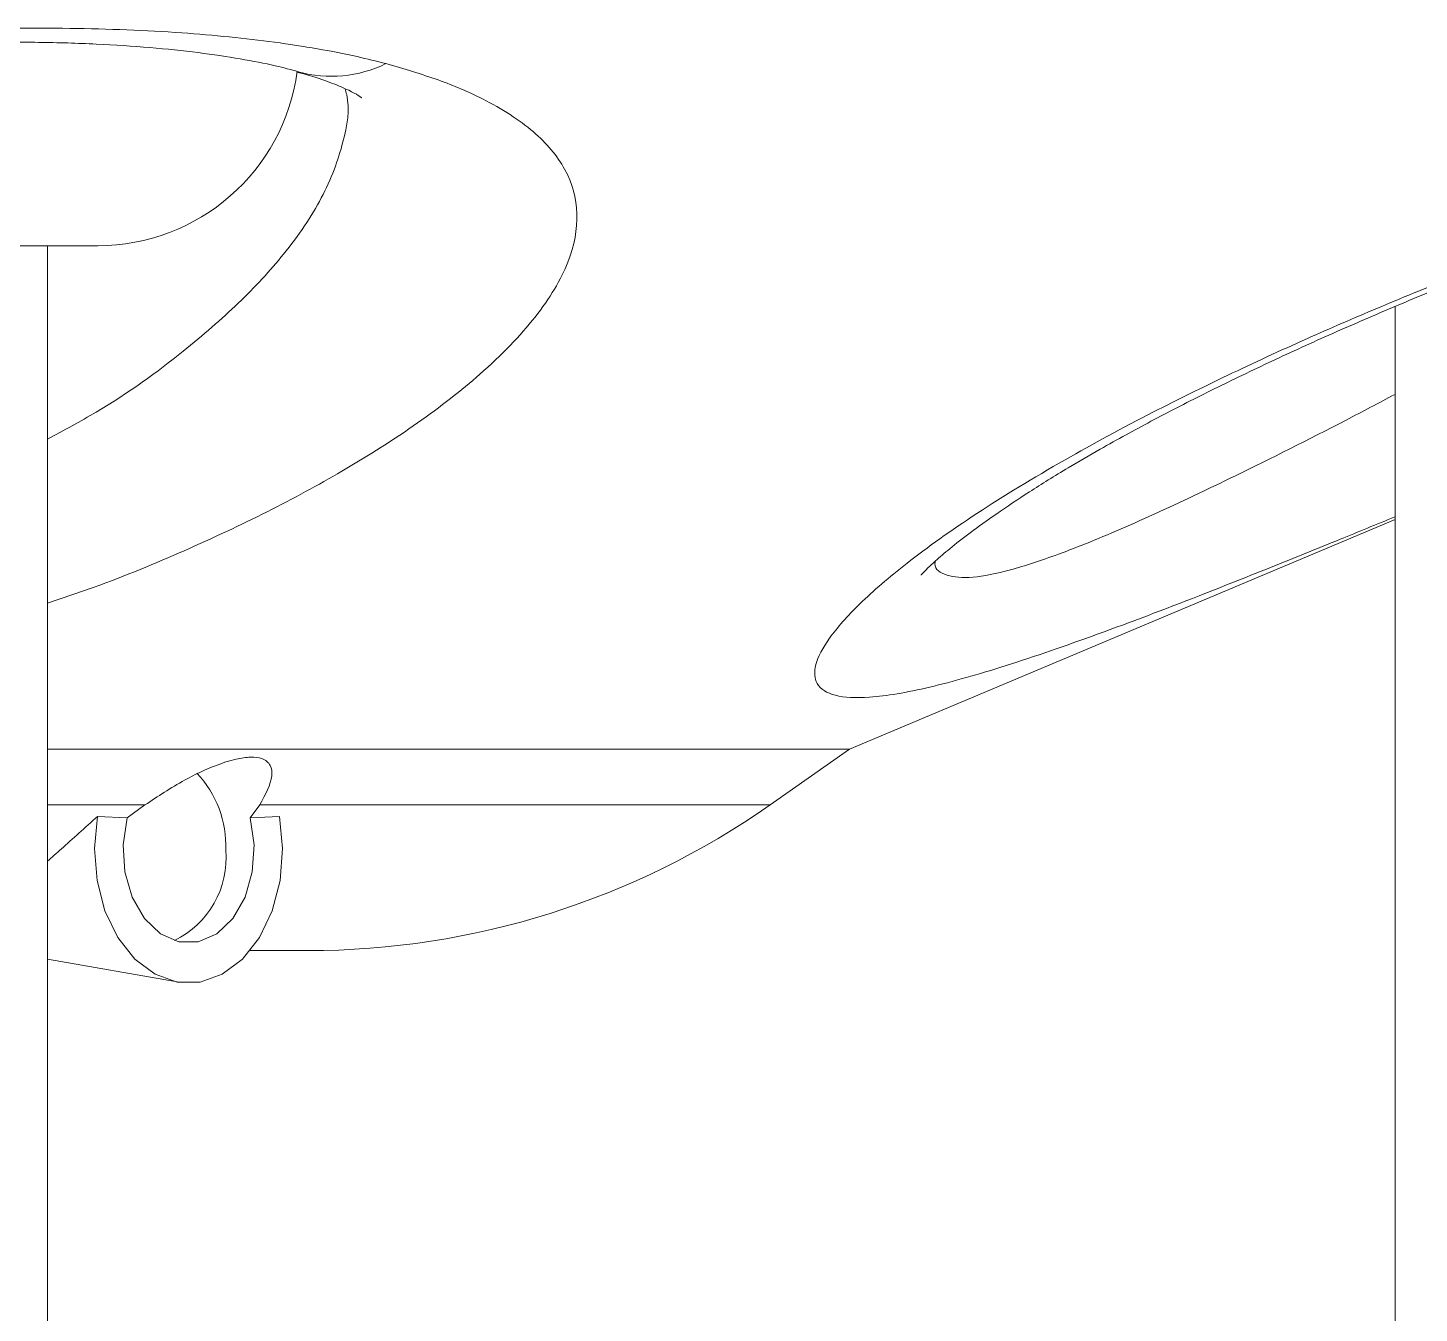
# Model space of a CAD drawing. Header units: centimetres. Extents: x -13594 to 4017, y -3206 to 1780.
# Drawn here: x -10218.4 to -10163.2, y 377.3 to 428.3 of the extents above; entities that cross this region are included whole.
import ezdxf

# ---------------------------------------------------------------- set-up
doc = ezdxf.new("R2010")
doc.units = ezdxf.units.CM

msp = doc.modelspace()

# ---------------------------------------------------------------- linework, layer by layer
at = {"color": 7, "linetype": 'Continuous', "lineweight": 5}
for p, q in [((-10215.634, 419.652), (-10239.596, 419.652)), ((-10217.631, 229.757), (-10217.631, 419.652)), ((-10164.179, 417.238), (-10164.179, 356.429)), ((-10185.813, 399.685), (-10164.179, 408.794)), ((-10185.813, 399.685), (-10217.631, 399.685)), ((-10217.631, 399.685), (-10209.207, 399.685)), ((-10209.207, 399.685), (-10185.813, 399.685)), ((-10188.968, 397.475), (-10185.813, 399.685)), ((-10217.631, 397.475), (-10213.76, 397.475)), ((-10214.472, 396.959), (-10213.76, 397.475)), ((-10209.211, 397.475), (-10209.589, 396.959)), ((-10209.211, 397.475), (-10188.968, 397.475)), ((-10214.472, 396.959), (-10215.641, 397.021)), ((-10208.42, 397.021), (-10209.589, 396.959)), ((-10217.631, 391.355), (-10212.489, 390.455)), ((-10207.293, 391.698), (-10209.592, 391.698))]:
    msp.add_line(p, q, dxfattribs=at)
at = {"color": 7, "linetype": 'Continuous', "lineweight": 5, "flags": 128}
for points in [[(-10215.641, 397.021), (-10215.761, 395.751), (-10215.661, 394.478), (-10215.348, 393.276), (-10214.838, 392.217), (-10214.163, 391.362), (-10213.363, 390.763), (-10212.483, 390.454), (-10211.578, 390.454), (-10210.698, 390.763), (-10209.898, 391.362), (-10209.223, 392.217), (-10208.714, 393.276), (-10208.4, 394.478), (-10208.3, 395.751), (-10208.42, 397.021)], [(-10209.589, 396.959), (-10209.433, 395.898), (-10209.504, 394.818), (-10209.793, 393.814), (-10210.277, 392.973), (-10210.914, 392.369), (-10211.647, 392.053), (-10212.414, 392.053), (-10213.147, 392.369), (-10213.784, 392.973), (-10214.268, 393.814), (-10214.557, 394.818), (-10214.628, 395.898), (-10214.472, 396.959)]]:
    msp.add_lwpolyline(points, dxfattribs=at)
at = {"color": 7, "linetype": 'Continuous', "lineweight": 5}
for centre, radius, start, end in [((-10206.382, 431.35), 4.979, 254.8556, 295.9329), ((-10215.634, 427.639), 7.987, 270, 352.2919), ((-10214.724, 395.866), 4.169, 357.5937, 43.4737), ((-10207.293, 423.646), 31.948, 270, 305), ((-10214.17, 395.366), 3.626, 295.7391, 5.1449)]:
    msp.add_arc(centre, radius, start, end, dxfattribs=at)
for points, knots in [([(-10234.385, 426.872), (-10233.512, 427.017), (-10230.954, 427.443), (-10226.585, 427.934), (-10221.515, 428.254), (-10216.699, 428.311), (-10212.382, 428.139), (-10208.561, 427.753), (-10205.922, 427.304), (-10204.579, 426.966), (-10204.204, 426.872)], [0, 0, 0, 0, 0.080387, 0.235613, 0.390912, 0.537602, 0.684284, 0.816522, 0.948715, 1, 1, 1, 1]), ([(-10233.631, 426.39), (-10233.218, 426.468), (-10232.068, 426.685), (-10230.095, 426.975), (-10227.728, 427.265), (-10225.291, 427.488), (-10222.825, 427.643), (-10220.37, 427.724), (-10217.973, 427.73), (-10215.687, 427.66), (-10213.563, 427.521), (-10211.645, 427.322), (-10209.978, 427.074), (-10208.64, 426.811), (-10207.968, 426.632), (-10207.673, 426.554)], [0, 0, 0, 0, 0.043568, 0.12133, 0.201521, 0.283953, 0.368241, 0.453804, 0.539883, 0.625346, 0.709165, 0.790422, 0.868314, 0.942209, 1, 1, 1, 1]), ([(-10204.204, 426.872), (-10203.492, 426.664), (-10202.069, 426.248), (-10200.037, 425.367), (-10198.241, 424.208), (-10196.959, 422.682), (-10196.488, 420.945), (-10196.857, 418.978), (-10198.144, 416.835), (-10200.22, 414.683), (-10202.861, 412.624), (-10205.727, 410.793), (-10208.862, 409.089), (-10212.166, 407.547), (-10215.104, 406.324), (-10217.009, 405.685), (-10217.631, 405.477)], [0, 0, 0, 0, 0.053346, 0.106695, 0.186412, 0.266149, 0.351097, 0.436065, 0.527355, 0.618657, 0.695138, 0.771616, 0.837106, 0.902819, 0.968277, 1, 1, 1, 1]), ([(-10169.205, 406.857), (-10170.129, 406.49), (-10172.495, 405.548), (-10176.061, 404.196), (-10179.689, 402.941), (-10182.779, 402.063), (-10185.035, 401.681), (-10186.492, 401.761), (-10187.191, 402.216), (-10187.246, 403.002), (-10186.691, 404.075), (-10185.488, 405.437), (-10183.551, 407.106), (-10180.842, 409.033), (-10177.51, 411.064), (-10174.089, 412.912), (-10170.836, 414.521), (-10167.851, 415.897), (-10164.894, 417.178), (-10161.991, 418.369), (-10158.985, 419.538), (-10155.962, 420.651), (-10152.983, 421.694), (-10150.039, 422.674), (-10147.091, 423.605), (-10143.492, 424.681), (-10139.3, 425.845), (-10136.434, 426.526), (-10134.98, 426.872)], [0, 0, 0, 0, 0.029396, 0.075228, 0.122321, 0.168952, 0.21726, 0.257919, 0.299742, 0.338661, 0.378467, 0.421118, 0.46472, 0.513675, 0.563834, 0.607432, 0.640855, 0.674623, 0.703008, 0.731392, 0.760694, 0.789994, 0.817484, 0.844973, 0.873408, 0.901841, 0.950189, 1, 1, 1, 1]), ([(-10207.692, 426.526), (-10207.534, 426.484), (-10206.989, 426.341), (-10206.3, 426.089), (-10205.638, 425.803), (-10205.275, 425.605), (-10205.138, 425.496), (-10205.171, 425.526), (-10205.174, 425.528)], [0, 0, 0, 0, 0.094225, 0.323864, 0.549221, 0.768827, 0.982457, 1, 1, 1, 1]), ([(-10175.875, 411.582), (-10175.535, 411.773), (-10174.571, 412.314), (-10172.849, 413.227), (-10170.669, 414.318), (-10168.34, 415.42), (-10165.883, 416.522), (-10163.32, 417.613), (-10160.676, 418.684), (-10157.972, 419.725), (-10155.244, 420.725), (-10152.53, 421.671), (-10149.856, 422.56), (-10147.232, 423.39), (-10144.674, 424.161), (-10142.213, 424.865), (-10139.885, 425.493), (-10137.796, 426.027), (-10136.565, 426.314), (-10136.002, 426.445)], [0, 0, 0, 0, 0.033273, 0.094423, 0.156061, 0.218218, 0.280706, 0.343375, 0.406095, 0.468816, 0.531534, 0.593335, 0.653934, 0.714528, 0.774782, 0.834441, 0.893295, 0.95119, 1, 1, 1, 1]), ([(-10217.631, 411.981), (-10216.974, 412.334), (-10214.939, 413.426), (-10212.423, 415.268), (-10209.977, 417.374), (-10208.104, 419.416), (-10206.634, 421.574), (-10205.864, 423.69), (-10205.612, 425.138), (-10205.799, 425.799), (-10205.82, 425.874)], [0, 0, 0, 0, 0.083198, 0.257879, 0.390789, 0.525806, 0.681547, 0.840819, 0.981853, 1, 1, 1, 1]), ([(-10182.418, 407.14), (-10182.421, 407.109), (-10182.456, 406.808), (-10182.005, 406.549), (-10181.03, 406.438), (-10179.494, 406.75), (-10177.956, 407.251), (-10176.065, 407.977), (-10173.78, 408.962), (-10170.25, 410.641), (-10167.005, 412.267), (-10164.827, 413.415), (-10164.179, 413.757)], [0, 0, 0, 0, 0.013139, 0.125808, 0.238426, 0.346413, 0.454471, 0.499508, 0.630813, 0.76227, 0.929231, 1, 1, 1, 1]), ([(-10182.976, 406.592), (-10182.973, 406.596), (-10182.965, 406.606), (-10182.779, 406.806), (-10182.418, 407.147), (-10181.841, 407.641), (-10181.034, 408.273), (-10179.983, 409.031), (-10178.683, 409.897), (-10177.3, 410.76), (-10176.302, 411.335), (-10175.875, 411.582)], [0, 0, 0, 0, 0.060972, 0.14895, 0.247567, 0.357357, 0.477965, 0.608302, 0.746786, 0.891553, 1, 1, 1, 1]), ([(-10164.179, 408.903), (-10164.906, 408.604), (-10166.619, 407.898), (-10168.261, 407.238), (-10169.205, 406.857)], [0, 0, 0, 0, 0.4247604, 1, 1, 1, 1]), ([(-10209.211, 397.475), (-10208.989, 397.883), (-10208.671, 398.468), (-10208.748, 399.064), (-10209.04, 399.326), (-10209.548, 399.393), (-10210.19, 399.302), (-10211.104, 399.004), (-10212.381, 398.392), (-10213.251, 397.814), (-10213.76, 397.475)], [0, 0, 0, 0, 0.231775, 0.33267, 0.434451, 0.506403, 0.578392, 0.669831, 0.806759, 1, 1, 1, 1]), ([(-10217.631, 395.241), (-10217.449, 395.401), (-10216.855, 395.925), (-10216.138, 396.572), (-10215.641, 397.021)], [0, 0, 0, 0, 0.306286, 1, 1, 1, 1])]:
    msp.add_open_spline(points, degree=3, knots=knots, dxfattribs=at)

doc.saveas('drawing.dxf')
